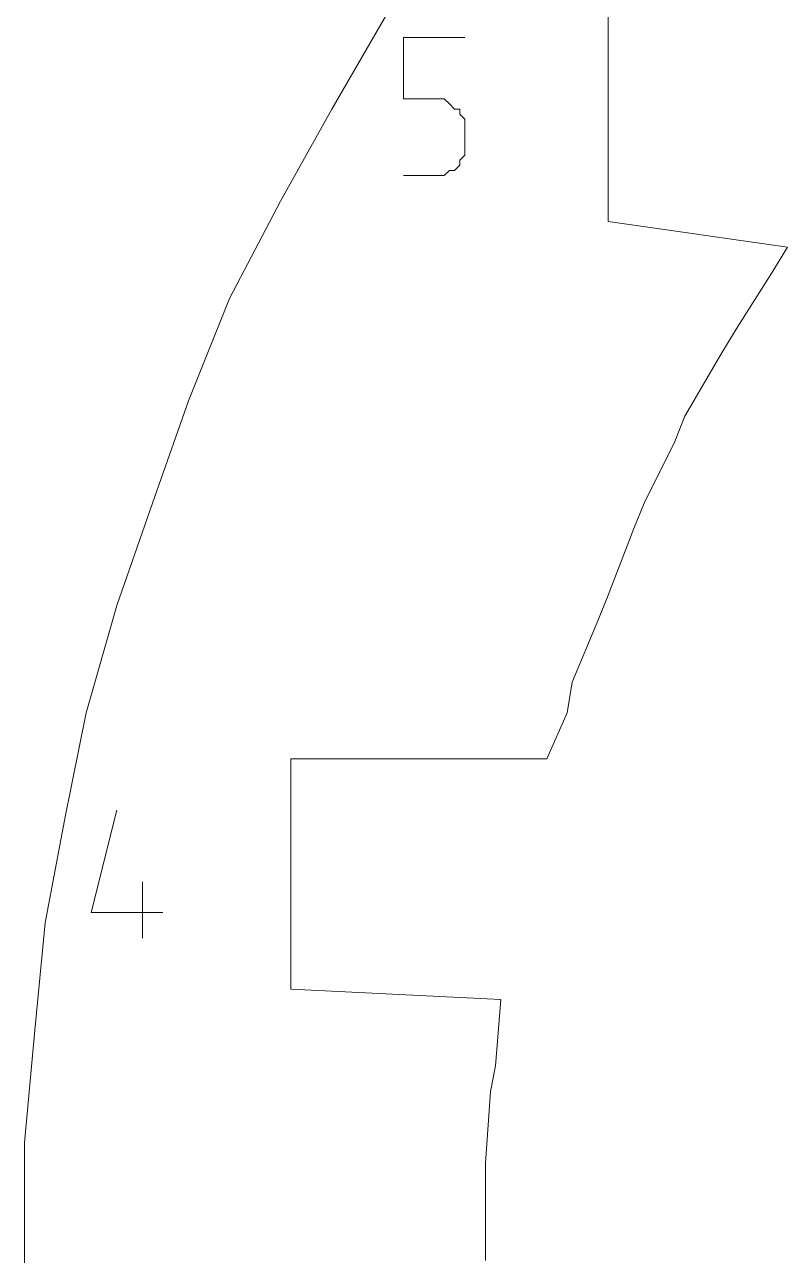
# Model space of a CAD drawing. Header units: centimetres. Extents: x -10.4 to 10.4, y -10.8 to 7.6.
# Drawn here: x 0.091 to 0.934, y -8.209 to -6.848 of the extents above; entities that cross this region are included whole.
import ezdxf
from ezdxf.lldxf.tags import DXFTag

# ---------------------------------------------------------------- set-up
doc = ezdxf.new("R2010")
doc.units = ezdxf.units.CM
doc.header["$MEASUREMENT"] = 0
doc.layers.add('layer 1', color=7, linetype='Continuous')
tags = doc.linetypes.add('New Line1230', pattern=[0.2, 0.1, -0.1]).pattern_tags.tags
tags[6:7] = [DXFTag(74, 4), DXFTag(75, 0), DXFTag(340, '0'), DXFTag(46, 1.0), DXFTag(50, 0.0), DXFTag(44, 0.0), DXFTag(45, 0.0)]
tags[4:5] = [DXFTag(74, 4), DXFTag(75, 0), DXFTag(340, '0'), DXFTag(46, 1.0), DXFTag(50, 0.0), DXFTag(44, 0.0), DXFTag(45, 0.0)]
tags = doc.linetypes.add('New Line1231', pattern=[0.2, 0.1, -0.1]).pattern_tags.tags
tags[6:7] = [DXFTag(74, 4), DXFTag(75, 0), DXFTag(340, '0'), DXFTag(46, 1.0), DXFTag(50, 0.0), DXFTag(44, 0.0), DXFTag(45, 0.0)]
tags[4:5] = [DXFTag(74, 4), DXFTag(75, 0), DXFTag(340, '0'), DXFTag(46, 1.0), DXFTag(50, 0.0), DXFTag(44, 0.0), DXFTag(45, 0.0)]
tags = doc.linetypes.add('New Line1232', pattern=[0.2, 0.1, -0.1]).pattern_tags.tags
tags[6:7] = [DXFTag(74, 4), DXFTag(75, 0), DXFTag(340, '0'), DXFTag(46, 1.0), DXFTag(50, 0.0), DXFTag(44, 0.0), DXFTag(45, 0.0)]
tags[4:5] = [DXFTag(74, 4), DXFTag(75, 0), DXFTag(340, '0'), DXFTag(46, 1.0), DXFTag(50, 0.0), DXFTag(44, 0.0), DXFTag(45, 0.0)]
tags = doc.linetypes.add('New Line1233', pattern=[0.2, 0.1, -0.1]).pattern_tags.tags
tags[6:7] = [DXFTag(74, 4), DXFTag(75, 0), DXFTag(340, '0'), DXFTag(46, 1.0), DXFTag(50, 0.0), DXFTag(44, 0.0), DXFTag(45, 0.0)]
tags[4:5] = [DXFTag(74, 4), DXFTag(75, 0), DXFTag(340, '0'), DXFTag(46, 1.0), DXFTag(50, 0.0), DXFTag(44, 0.0), DXFTag(45, 0.0)]
tags = doc.linetypes.add('New Line1234', pattern=[0.2, 0.1, -0.1]).pattern_tags.tags
tags[6:7] = [DXFTag(74, 4), DXFTag(75, 0), DXFTag(340, '0'), DXFTag(46, 1.0), DXFTag(50, 0.0), DXFTag(44, 0.0), DXFTag(45, 0.0)]
tags[4:5] = [DXFTag(74, 4), DXFTag(75, 0), DXFTag(340, '0'), DXFTag(46, 1.0), DXFTag(50, 0.0), DXFTag(44, 0.0), DXFTag(45, 0.0)]
tags = doc.linetypes.add('New Line1235', pattern=[0.2, 0.1, -0.1]).pattern_tags.tags
tags[6:7] = [DXFTag(74, 4), DXFTag(75, 0), DXFTag(340, '0'), DXFTag(46, 1.0), DXFTag(50, 0.0), DXFTag(44, 0.0), DXFTag(45, 0.0)]
tags[4:5] = [DXFTag(74, 4), DXFTag(75, 0), DXFTag(340, '0'), DXFTag(46, 1.0), DXFTag(50, 0.0), DXFTag(44, 0.0), DXFTag(45, 0.0)]
tags = doc.linetypes.add('New Line1236', pattern=[0.2, 0.1, -0.1]).pattern_tags.tags
tags[6:7] = [DXFTag(74, 4), DXFTag(75, 0), DXFTag(340, '0'), DXFTag(46, 1.0), DXFTag(50, 0.0), DXFTag(44, 0.0), DXFTag(45, 0.0)]
tags[4:5] = [DXFTag(74, 4), DXFTag(75, 0), DXFTag(340, '0'), DXFTag(46, 1.0), DXFTag(50, 0.0), DXFTag(44, 0.0), DXFTag(45, 0.0)]
tags = doc.linetypes.add('New Line1237', pattern=[0.2, 0.1, -0.1]).pattern_tags.tags
tags[6:7] = [DXFTag(74, 4), DXFTag(75, 0), DXFTag(340, '0'), DXFTag(46, 1.0), DXFTag(50, 0.0), DXFTag(44, 0.0), DXFTag(45, 0.0)]
tags[4:5] = [DXFTag(74, 4), DXFTag(75, 0), DXFTag(340, '0'), DXFTag(46, 1.0), DXFTag(50, 0.0), DXFTag(44, 0.0), DXFTag(45, 0.0)]
tags = doc.linetypes.add('New Line1238', pattern=[0.2, 0.1, -0.1]).pattern_tags.tags
tags[6:7] = [DXFTag(74, 4), DXFTag(75, 0), DXFTag(340, '0'), DXFTag(46, 1.0), DXFTag(50, 0.0), DXFTag(44, 0.0), DXFTag(45, 0.0)]
tags[4:5] = [DXFTag(74, 4), DXFTag(75, 0), DXFTag(340, '0'), DXFTag(46, 1.0), DXFTag(50, 0.0), DXFTag(44, 0.0), DXFTag(45, 0.0)]
tags = doc.linetypes.add('New Line1239', pattern=[0.2, 0.1, -0.1]).pattern_tags.tags
tags[6:7] = [DXFTag(74, 4), DXFTag(75, 0), DXFTag(340, '0'), DXFTag(46, 1.0), DXFTag(50, 0.0), DXFTag(44, 0.0), DXFTag(45, 0.0)]
tags[4:5] = [DXFTag(74, 4), DXFTag(75, 0), DXFTag(340, '0'), DXFTag(46, 1.0), DXFTag(50, 0.0), DXFTag(44, 0.0), DXFTag(45, 0.0)]
tags = doc.linetypes.add('New Line1240', pattern=[0.2, 0.1, -0.1]).pattern_tags.tags
tags[6:7] = [DXFTag(74, 4), DXFTag(75, 0), DXFTag(340, '0'), DXFTag(46, 1.0), DXFTag(50, 0.0), DXFTag(44, 0.0), DXFTag(45, 0.0)]
tags[4:5] = [DXFTag(74, 4), DXFTag(75, 0), DXFTag(340, '0'), DXFTag(46, 1.0), DXFTag(50, 0.0), DXFTag(44, 0.0), DXFTag(45, 0.0)]
tags = doc.linetypes.add('New Line1241', pattern=[0.2, 0.1, -0.1]).pattern_tags.tags
tags[6:7] = [DXFTag(74, 4), DXFTag(75, 0), DXFTag(340, '0'), DXFTag(46, 1.0), DXFTag(50, 0.0), DXFTag(44, 0.0), DXFTag(45, 0.0)]
tags[4:5] = [DXFTag(74, 4), DXFTag(75, 0), DXFTag(340, '0'), DXFTag(46, 1.0), DXFTag(50, 0.0), DXFTag(44, 0.0), DXFTag(45, 0.0)]
tags = doc.linetypes.add('New Line1242', pattern=[0.2, 0.1, -0.1]).pattern_tags.tags
tags[6:7] = [DXFTag(74, 4), DXFTag(75, 0), DXFTag(340, '0'), DXFTag(46, 1.0), DXFTag(50, 0.0), DXFTag(44, 0.0), DXFTag(45, 0.0)]
tags[4:5] = [DXFTag(74, 4), DXFTag(75, 0), DXFTag(340, '0'), DXFTag(46, 1.0), DXFTag(50, 0.0), DXFTag(44, 0.0), DXFTag(45, 0.0)]
tags = doc.linetypes.add('New Line1243', pattern=[0.2, 0.1, -0.1]).pattern_tags.tags
tags[6:7] = [DXFTag(74, 4), DXFTag(75, 0), DXFTag(340, '0'), DXFTag(46, 1.0), DXFTag(50, 0.0), DXFTag(44, 0.0), DXFTag(45, 0.0)]
tags[4:5] = [DXFTag(74, 4), DXFTag(75, 0), DXFTag(340, '0'), DXFTag(46, 1.0), DXFTag(50, 0.0), DXFTag(44, 0.0), DXFTag(45, 0.0)]
tags = doc.linetypes.add('New Line1244', pattern=[0.2, 0.1, -0.1]).pattern_tags.tags
tags[6:7] = [DXFTag(74, 4), DXFTag(75, 0), DXFTag(340, '0'), DXFTag(46, 1.0), DXFTag(50, 0.0), DXFTag(44, 0.0), DXFTag(45, 0.0)]
tags[4:5] = [DXFTag(74, 4), DXFTag(75, 0), DXFTag(340, '0'), DXFTag(46, 1.0), DXFTag(50, 0.0), DXFTag(44, 0.0), DXFTag(45, 0.0)]
tags = doc.linetypes.add('New Line1245', pattern=[0.2, 0.1, -0.1]).pattern_tags.tags
tags[6:7] = [DXFTag(74, 4), DXFTag(75, 0), DXFTag(340, '0'), DXFTag(46, 1.0), DXFTag(50, 0.0), DXFTag(44, 0.0), DXFTag(45, 0.0)]
tags[4:5] = [DXFTag(74, 4), DXFTag(75, 0), DXFTag(340, '0'), DXFTag(46, 1.0), DXFTag(50, 0.0), DXFTag(44, 0.0), DXFTag(45, 0.0)]
tags = doc.linetypes.add('New Line1246', pattern=[0.2, 0.1, -0.1]).pattern_tags.tags
tags[6:7] = [DXFTag(74, 4), DXFTag(75, 0), DXFTag(340, '0'), DXFTag(46, 1.0), DXFTag(50, 0.0), DXFTag(44, 0.0), DXFTag(45, 0.0)]
tags[4:5] = [DXFTag(74, 4), DXFTag(75, 0), DXFTag(340, '0'), DXFTag(46, 1.0), DXFTag(50, 0.0), DXFTag(44, 0.0), DXFTag(45, 0.0)]
tags = doc.linetypes.add('New Line1247', pattern=[0.2, 0.1, -0.1]).pattern_tags.tags
tags[6:7] = [DXFTag(74, 4), DXFTag(75, 0), DXFTag(340, '0'), DXFTag(46, 1.0), DXFTag(50, 0.0), DXFTag(44, 0.0), DXFTag(45, 0.0)]
tags[4:5] = [DXFTag(74, 4), DXFTag(75, 0), DXFTag(340, '0'), DXFTag(46, 1.0), DXFTag(50, 0.0), DXFTag(44, 0.0), DXFTag(45, 0.0)]
tags = doc.linetypes.add('New Line1248', pattern=[0.2, 0.1, -0.1]).pattern_tags.tags
tags[6:7] = [DXFTag(74, 4), DXFTag(75, 0), DXFTag(340, '0'), DXFTag(46, 1.0), DXFTag(50, 0.0), DXFTag(44, 0.0), DXFTag(45, 0.0)]
tags[4:5] = [DXFTag(74, 4), DXFTag(75, 0), DXFTag(340, '0'), DXFTag(46, 1.0), DXFTag(50, 0.0), DXFTag(44, 0.0), DXFTag(45, 0.0)]
tags = doc.linetypes.add('New Line1249', pattern=[0.2, 0.1, -0.1]).pattern_tags.tags
tags[6:7] = [DXFTag(74, 4), DXFTag(75, 0), DXFTag(340, '0'), DXFTag(46, 1.0), DXFTag(50, 0.0), DXFTag(44, 0.0), DXFTag(45, 0.0)]
tags[4:5] = [DXFTag(74, 4), DXFTag(75, 0), DXFTag(340, '0'), DXFTag(46, 1.0), DXFTag(50, 0.0), DXFTag(44, 0.0), DXFTag(45, 0.0)]
tags = doc.linetypes.add('New Line1250', pattern=[0.2, 0.1, -0.1]).pattern_tags.tags
tags[6:7] = [DXFTag(74, 4), DXFTag(75, 0), DXFTag(340, '0'), DXFTag(46, 1.0), DXFTag(50, 0.0), DXFTag(44, 0.0), DXFTag(45, 0.0)]
tags[4:5] = [DXFTag(74, 4), DXFTag(75, 0), DXFTag(340, '0'), DXFTag(46, 1.0), DXFTag(50, 0.0), DXFTag(44, 0.0), DXFTag(45, 0.0)]
tags = doc.linetypes.add('New Line1251', pattern=[0.2, 0.1, -0.1]).pattern_tags.tags
tags[6:7] = [DXFTag(74, 4), DXFTag(75, 0), DXFTag(340, '0'), DXFTag(46, 1.0), DXFTag(50, 0.0), DXFTag(44, 0.0), DXFTag(45, 0.0)]
tags[4:5] = [DXFTag(74, 4), DXFTag(75, 0), DXFTag(340, '0'), DXFTag(46, 1.0), DXFTag(50, 0.0), DXFTag(44, 0.0), DXFTag(45, 0.0)]
tags = doc.linetypes.add('New Line1318', pattern=[0.2, 0.1, -0.1]).pattern_tags.tags
tags[6:7] = [DXFTag(74, 4), DXFTag(75, 0), DXFTag(340, '0'), DXFTag(46, 1.0), DXFTag(50, 0.0), DXFTag(44, 0.0), DXFTag(45, 0.0)]
tags[4:5] = [DXFTag(74, 4), DXFTag(75, 0), DXFTag(340, '0'), DXFTag(46, 1.0), DXFTag(50, 0.0), DXFTag(44, 0.0), DXFTag(45, 0.0)]
tags = doc.linetypes.add('New Line1319', pattern=[0.2, 0.1, -0.1]).pattern_tags.tags
tags[6:7] = [DXFTag(74, 4), DXFTag(75, 0), DXFTag(340, '0'), DXFTag(46, 1.0), DXFTag(50, 0.0), DXFTag(44, 0.0), DXFTag(45, 0.0)]
tags[4:5] = [DXFTag(74, 4), DXFTag(75, 0), DXFTag(340, '0'), DXFTag(46, 1.0), DXFTag(50, 0.0), DXFTag(44, 0.0), DXFTag(45, 0.0)]
tags = doc.linetypes.add('New Line1320', pattern=[0.2, 0.1, -0.1]).pattern_tags.tags
tags[6:7] = [DXFTag(74, 4), DXFTag(75, 0), DXFTag(340, '0'), DXFTag(46, 1.0), DXFTag(50, 0.0), DXFTag(44, 0.0), DXFTag(45, 0.0)]
tags[4:5] = [DXFTag(74, 4), DXFTag(75, 0), DXFTag(340, '0'), DXFTag(46, 1.0), DXFTag(50, 0.0), DXFTag(44, 0.0), DXFTag(45, 0.0)]
tags = doc.linetypes.add('New Line1321', pattern=[0.2, 0.1, -0.1]).pattern_tags.tags
tags[6:7] = [DXFTag(74, 4), DXFTag(75, 0), DXFTag(340, '0'), DXFTag(46, 1.0), DXFTag(50, 0.0), DXFTag(44, 0.0), DXFTag(45, 0.0)]
tags[4:5] = [DXFTag(74, 4), DXFTag(75, 0), DXFTag(340, '0'), DXFTag(46, 1.0), DXFTag(50, 0.0), DXFTag(44, 0.0), DXFTag(45, 0.0)]
tags = doc.linetypes.add('New Line1322', pattern=[0.2, 0.1, -0.1]).pattern_tags.tags
tags[6:7] = [DXFTag(74, 4), DXFTag(75, 0), DXFTag(340, '0'), DXFTag(46, 1.0), DXFTag(50, 0.0), DXFTag(44, 0.0), DXFTag(45, 0.0)]
tags[4:5] = [DXFTag(74, 4), DXFTag(75, 0), DXFTag(340, '0'), DXFTag(46, 1.0), DXFTag(50, 0.0), DXFTag(44, 0.0), DXFTag(45, 0.0)]
tags = doc.linetypes.add('New Line1323', pattern=[0.2, 0.1, -0.1]).pattern_tags.tags
tags[6:7] = [DXFTag(74, 4), DXFTag(75, 0), DXFTag(340, '0'), DXFTag(46, 1.0), DXFTag(50, 0.0), DXFTag(44, 0.0), DXFTag(45, 0.0)]
tags[4:5] = [DXFTag(74, 4), DXFTag(75, 0), DXFTag(340, '0'), DXFTag(46, 1.0), DXFTag(50, 0.0), DXFTag(44, 0.0), DXFTag(45, 0.0)]
tags = doc.linetypes.add('New Line1324', pattern=[0.2, 0.1, -0.1]).pattern_tags.tags
tags[6:7] = [DXFTag(74, 4), DXFTag(75, 0), DXFTag(340, '0'), DXFTag(46, 1.0), DXFTag(50, 0.0), DXFTag(44, 0.0), DXFTag(45, 0.0)]
tags[4:5] = [DXFTag(74, 4), DXFTag(75, 0), DXFTag(340, '0'), DXFTag(46, 1.0), DXFTag(50, 0.0), DXFTag(44, 0.0), DXFTag(45, 0.0)]
tags = doc.linetypes.add('New Line1325', pattern=[0.2, 0.1, -0.1]).pattern_tags.tags
tags[6:7] = [DXFTag(74, 4), DXFTag(75, 0), DXFTag(340, '0'), DXFTag(46, 1.0), DXFTag(50, 0.0), DXFTag(44, 0.0), DXFTag(45, 0.0)]
tags[4:5] = [DXFTag(74, 4), DXFTag(75, 0), DXFTag(340, '0'), DXFTag(46, 1.0), DXFTag(50, 0.0), DXFTag(44, 0.0), DXFTag(45, 0.0)]
tags = doc.linetypes.add('New Line1326', pattern=[0.2, 0.1, -0.1]).pattern_tags.tags
tags[6:7] = [DXFTag(74, 4), DXFTag(75, 0), DXFTag(340, '0'), DXFTag(46, 1.0), DXFTag(50, 0.0), DXFTag(44, 0.0), DXFTag(45, 0.0)]
tags[4:5] = [DXFTag(74, 4), DXFTag(75, 0), DXFTag(340, '0'), DXFTag(46, 1.0), DXFTag(50, 0.0), DXFTag(44, 0.0), DXFTag(45, 0.0)]
tags = doc.linetypes.add('New Line1327', pattern=[0.2, 0.1, -0.1]).pattern_tags.tags
tags[6:7] = [DXFTag(74, 4), DXFTag(75, 0), DXFTag(340, '0'), DXFTag(46, 1.0), DXFTag(50, 0.0), DXFTag(44, 0.0), DXFTag(45, 0.0)]
tags[4:5] = [DXFTag(74, 4), DXFTag(75, 0), DXFTag(340, '0'), DXFTag(46, 1.0), DXFTag(50, 0.0), DXFTag(44, 0.0), DXFTag(45, 0.0)]
tags = doc.linetypes.add('New Line1328', pattern=[0.2, 0.1, -0.1]).pattern_tags.tags
tags[6:7] = [DXFTag(74, 4), DXFTag(75, 0), DXFTag(340, '0'), DXFTag(46, 1.0), DXFTag(50, 0.0), DXFTag(44, 0.0), DXFTag(45, 0.0)]
tags[4:5] = [DXFTag(74, 4), DXFTag(75, 0), DXFTag(340, '0'), DXFTag(46, 1.0), DXFTag(50, 0.0), DXFTag(44, 0.0), DXFTag(45, 0.0)]
tags = doc.linetypes.add('New Line1329', pattern=[0.2, 0.1, -0.1]).pattern_tags.tags
tags[6:7] = [DXFTag(74, 4), DXFTag(75, 0), DXFTag(340, '0'), DXFTag(46, 1.0), DXFTag(50, 0.0), DXFTag(44, 0.0), DXFTag(45, 0.0)]
tags[4:5] = [DXFTag(74, 4), DXFTag(75, 0), DXFTag(340, '0'), DXFTag(46, 1.0), DXFTag(50, 0.0), DXFTag(44, 0.0), DXFTag(45, 0.0)]
tags = doc.linetypes.add('New Line1330', pattern=[0.2, 0.1, -0.1]).pattern_tags.tags
tags[6:7] = [DXFTag(74, 4), DXFTag(75, 0), DXFTag(340, '0'), DXFTag(46, 1.0), DXFTag(50, 0.0), DXFTag(44, 0.0), DXFTag(45, 0.0)]
tags[4:5] = [DXFTag(74, 4), DXFTag(75, 0), DXFTag(340, '0'), DXFTag(46, 1.0), DXFTag(50, 0.0), DXFTag(44, 0.0), DXFTag(45, 0.0)]

msp = doc.modelspace()

# ---------------------------------------------------------------- linework, layer by layer
at = {"layer": 'layer 1', "color": 5, "linetype": 'New Line1251', "lineweight": 9}
msp.add_open_spline([(0.73643, -7.06591), (0.73643, -7.06591), (0.73643, -6.81128), (0.73643, -6.81128)], degree=3, dxfattribs=at)
at = {"layer": 'layer 1', "color": 5, "linetype": 'New Line1318', "lineweight": 9}
msp.add_open_spline([(0.49318, -6.83403), (0.49318, -6.83403), (0.43091, -6.94151), (0.43091, -6.94151)], degree=3, dxfattribs=at)
at = {"layer": 'layer 1', "color": 1, "lineweight": 20}
for points in [[(0.51009, -6.93013), (0.51009, -6.93013), (0.51009, -6.86232), (0.51009, -6.86232)], [(0.51009, -6.86232), (0.51009, -6.86232), (0.57806, -6.86232), (0.57806, -6.86232)], [(0.54408, -6.93013), (0.54408, -6.93013), (0.51009, -6.93013), (0.51009, -6.93013)], [(0.54976, -6.93013), (0.54976, -6.93013), (0.54408, -6.93013), (0.54408, -6.93013)], [(0.55531, -6.93013), (0.55531, -6.93013), (0.54976, -6.93013), (0.54976, -6.93013)], [(0.561, -6.93582), (0.561, -6.93582), (0.55531, -6.93013), (0.55531, -6.93013)], [(0.56668, -6.94151), (0.56668, -6.94151), (0.561, -6.93582), (0.561, -6.93582)], [(0.57237, -6.94151), (0.57237, -6.94151), (0.56668, -6.94151), (0.56668, -6.94151)], [(0.57237, -6.94706), (0.57237, -6.94706), (0.57237, -6.94151), (0.57237, -6.94151)], [(0.57806, -6.95274), (0.57806, -6.95274), (0.57237, -6.94706), (0.57237, -6.94706)], [(0.57806, -6.95843), (0.57806, -6.95843), (0.57806, -6.95274), (0.57806, -6.95274)], [(0.57806, -6.96412), (0.57806, -6.96412), (0.57806, -6.95843), (0.57806, -6.95843)], [(0.57806, -6.98103), (0.57806, -6.98103), (0.57806, -6.96412), (0.57806, -6.96412)], [(0.57806, -6.96412), (0.57806, -6.96412), (0.57806, -6.96412), (0.57806, -6.96412)], [(0.57237, -6.99811), (0.57237, -6.99811), (0.57806, -6.99242), (0.57806, -6.99242)], [(0.57806, -6.98673), (0.57806, -6.98673), (0.57806, -6.98103), (0.57806, -6.98103)], [(0.57806, -6.99242), (0.57806, -6.99242), (0.57806, -6.98673), (0.57806, -6.98673)], [(0.56668, -7.00933), (0.56668, -7.00933), (0.57237, -7.00364), (0.57237, -7.00364)], [(0.57237, -7.00364), (0.57237, -7.00364), (0.57237, -6.99811), (0.57237, -6.99811)], [(0.51009, -7.01502), (0.51009, -7.01502), (0.54408, -7.01502), (0.54408, -7.01502)], [(0.54408, -7.01502), (0.54408, -7.01502), (0.54408, -7.01502), (0.54408, -7.01502)], [(0.54408, -7.01502), (0.54408, -7.01502), (0.54976, -7.01502), (0.54976, -7.01502)], [(0.54976, -7.01502), (0.54976, -7.01502), (0.55531, -7.01502), (0.55531, -7.01502)], [(0.55531, -7.01502), (0.55531, -7.01502), (0.561, -7.00933), (0.561, -7.00933)], [(0.561, -7.00933), (0.561, -7.00933), (0.56668, -7.00933), (0.56668, -7.00933)], [(0.16504, -7.82982), (0.16504, -7.82982), (0.19333, -7.71666), (0.19333, -7.71666)], [(0.22163, -7.85812), (0.22163, -7.85812), (0.22163, -7.79584), (0.22163, -7.79584)], [(0.24423, -7.82982), (0.24423, -7.82982), (0.16504, -7.82982), (0.16504, -7.82982)]]:
    msp.add_open_spline(points, degree=3, dxfattribs=at)
at = {"layer": 'layer 1', "color": 5, "linetype": 'New Line1319', "lineweight": 9}
msp.add_open_spline([(0.43091, -6.94151), (0.43091, -6.94151), (0.37431, -7.04331), (0.37431, -7.04331)], degree=3, dxfattribs=at)
at = {"layer": 'layer 1', "color": 5, "linetype": 'New Line1320', "lineweight": 9}
msp.add_open_spline([(0.37431, -7.04331), (0.37431, -7.04331), (0.31773, -7.15079), (0.31773, -7.15079)], degree=3, dxfattribs=at)
at = {"layer": 'layer 1', "color": 5, "linetype": 'New Line1250', "lineweight": 9}
msp.add_open_spline([(0.93449, -7.09421), (0.93449, -7.09421), (0.73643, -7.06591), (0.73643, -7.06591)], degree=3, dxfattribs=at)
at = {"layer": 'layer 1', "color": 5, "linetype": 'New Line1249', "lineweight": 9}
msp.add_open_spline([(0.91743, -7.12251), (0.91743, -7.12251), (0.93449, -7.09421), (0.93449, -7.09421)], degree=3, dxfattribs=at)
at = {"layer": 'layer 1', "color": 5, "linetype": 'New Line1248', "lineweight": 9}
msp.add_open_spline([(0.8779, -7.18478), (0.8779, -7.18478), (0.91743, -7.12251), (0.91743, -7.12251)], degree=3, dxfattribs=at)
at = {"layer": 'layer 1', "color": 5, "linetype": 'New Line1321', "lineweight": 9}
msp.add_open_spline([(0.31773, -7.15079), (0.31773, -7.15079), (0.27252, -7.26397), (0.27252, -7.26397)], degree=3, dxfattribs=at)
at = {"layer": 'layer 1', "color": 5, "linetype": 'New Line1247', "lineweight": 9}
msp.add_open_spline([(0.86083, -7.21306), (0.86083, -7.21306), (0.8779, -7.18478), (0.8779, -7.18478)], degree=3, dxfattribs=at)
at = {"layer": 'layer 1', "color": 5, "linetype": 'New Line1246', "lineweight": 9}
msp.add_open_spline([(0.82131, -7.28088), (0.82131, -7.28088), (0.86083, -7.21306), (0.86083, -7.21306)], degree=3, dxfattribs=at)
at = {"layer": 'layer 1', "color": 5, "linetype": 'New Line1322', "lineweight": 9}
msp.add_open_spline([(0.27252, -7.26397), (0.27252, -7.26397), (0.23285, -7.37713), (0.23285, -7.37713)], degree=3, dxfattribs=at)
at = {"layer": 'layer 1', "color": 5, "linetype": 'New Line1245', "lineweight": 9}
msp.add_open_spline([(0.80994, -7.30918), (0.80994, -7.30918), (0.82131, -7.28088), (0.82131, -7.28088)], degree=3, dxfattribs=at)
at = {"layer": 'layer 1', "color": 5, "linetype": 'New Line1244', "lineweight": 9}
msp.add_open_spline([(0.77611, -7.37713), (0.77611, -7.37713), (0.80994, -7.30918), (0.80994, -7.30918)], degree=3, dxfattribs=at)
at = {"layer": 'layer 1', "color": 5, "linetype": 'New Line1323', "lineweight": 9}
msp.add_open_spline([(0.23285, -7.37713), (0.23285, -7.37713), (0.19333, -7.49031), (0.19333, -7.49031)], degree=3, dxfattribs=at)
at = {"layer": 'layer 1', "color": 5, "linetype": 'New Line1243', "lineweight": 9}
msp.add_open_spline([(0.76473, -7.40543), (0.76473, -7.40543), (0.77611, -7.37713), (0.77611, -7.37713)], degree=3, dxfattribs=at)
at = {"layer": 'layer 1', "color": 5, "linetype": 'New Line1242', "lineweight": 9}
msp.add_open_spline([(0.73643, -7.47894), (0.73643, -7.47894), (0.76473, -7.40543), (0.76473, -7.40543)], degree=3, dxfattribs=at)
at = {"layer": 'layer 1', "color": 5, "linetype": 'New Line1241', "lineweight": 9}
msp.add_open_spline([(0.72506, -7.50722), (0.72506, -7.50722), (0.73643, -7.47894), (0.73643, -7.47894)], degree=3, dxfattribs=at)
at = {"layer": 'layer 1', "color": 5, "linetype": 'New Line1324', "lineweight": 9}
msp.add_open_spline([(0.19333, -7.49031), (0.19333, -7.49031), (0.15935, -7.60917), (0.15935, -7.60917)], degree=3, dxfattribs=at)
at = {"layer": 'layer 1', "color": 5, "linetype": 'New Line1240', "lineweight": 9}
msp.add_open_spline([(0.69677, -7.57518), (0.69677, -7.57518), (0.72506, -7.50722), (0.72506, -7.50722)], degree=3, dxfattribs=at)
at = {"layer": 'layer 1', "color": 5, "linetype": 'New Line1239', "lineweight": 9}
msp.add_open_spline([(0.69123, -7.60917), (0.69123, -7.60917), (0.69677, -7.57518), (0.69677, -7.57518)], degree=3, dxfattribs=at)
at = {"layer": 'layer 1', "color": 5, "linetype": 'New Line1325', "lineweight": 9}
msp.add_open_spline([(0.15935, -7.60917), (0.15935, -7.60917), (0.13675, -7.72219), (0.13675, -7.72219)], degree=3, dxfattribs=at)
at = {"layer": 'layer 1', "color": 5, "linetype": 'New Line1238', "lineweight": 9}
msp.add_open_spline([(0.66847, -7.66006), (0.66847, -7.66006), (0.69123, -7.60917), (0.69123, -7.60917)], degree=3, dxfattribs=at)
at = {"layer": 'layer 1', "color": 5, "linetype": 'New Line1236', "lineweight": 9}
msp.add_open_spline([(0.38569, -7.9147), (0.38569, -7.9147), (0.38569, -7.66006), (0.38569, -7.66006)], degree=3, dxfattribs=at)
at = {"layer": 'layer 1', "color": 5, "linetype": 'New Line1237', "lineweight": 9}
msp.add_open_spline([(0.38569, -7.66006), (0.38569, -7.66006), (0.66847, -7.66006), (0.66847, -7.66006)], degree=3, dxfattribs=at)
at = {"layer": 'layer 1', "color": 5, "linetype": 'New Line1326', "lineweight": 9}
msp.add_open_spline([(0.13675, -7.72219), (0.13675, -7.72219), (0.114, -7.84106), (0.114, -7.84106)], degree=3, dxfattribs=at)
at = {"layer": 'layer 1', "color": 5, "linetype": 'New Line1327', "lineweight": 9}
msp.add_open_spline([(0.114, -7.84106), (0.114, -7.84106), (0.10276, -7.95991), (0.10276, -7.95991)], degree=3, dxfattribs=at)
at = {"layer": 'layer 1', "color": 5, "linetype": 'New Line1235', "lineweight": 9}
msp.add_open_spline([(0.61758, -7.92593), (0.61758, -7.92593), (0.38569, -7.9147), (0.38569, -7.9147)], degree=3, dxfattribs=at)
at = {"layer": 'layer 1', "color": 5, "linetype": 'New Line1234', "lineweight": 9}
msp.add_open_spline([(0.61189, -7.99943), (0.61189, -7.99943), (0.61758, -7.92593), (0.61758, -7.92593)], degree=3, dxfattribs=at)
at = {"layer": 'layer 1', "color": 5, "linetype": 'New Line1328', "lineweight": 9}
msp.add_open_spline([(0.10276, -7.95991), (0.10276, -7.95991), (0.09139, -8.08431), (0.09139, -8.08431)], degree=3, dxfattribs=at)
at = {"layer": 'layer 1', "color": 5, "linetype": 'New Line1233', "lineweight": 9}
msp.add_open_spline([(0.60635, -8.02773), (0.60635, -8.02773), (0.61189, -7.99943), (0.61189, -7.99943)], degree=3, dxfattribs=at)
at = {"layer": 'layer 1', "color": 5, "linetype": 'New Line1232', "lineweight": 9}
msp.add_open_spline([(0.60066, -8.10706), (0.60066, -8.10706), (0.60635, -8.02773), (0.60635, -8.02773)], degree=3, dxfattribs=at)
at = {"layer": 'layer 1', "color": 5, "linetype": 'New Line1329', "lineweight": 9}
msp.add_open_spline([(0.09139, -8.08431), (0.09139, -8.08431), (0.09139, -8.20318), (0.09139, -8.20318)], degree=3, dxfattribs=at)
at = {"layer": 'layer 1', "color": 5, "linetype": 'New Line1231', "lineweight": 9}
msp.add_open_spline([(0.60066, -8.13536), (0.60066, -8.13536), (0.60066, -8.10706), (0.60066, -8.10706)], degree=3, dxfattribs=at)
at = {"layer": 'layer 1', "color": 5, "linetype": 'New Line1230', "lineweight": 9}
msp.add_open_spline([(0.60066, -8.21455), (0.60066, -8.21455), (0.60066, -8.13536), (0.60066, -8.13536)], degree=3, dxfattribs=at)
at = {"layer": 'layer 1', "color": 5, "linetype": 'New Line1330', "lineweight": 9}
msp.add_open_spline([(0.09139, -8.20318), (0.09139, -8.20318), (0.09139, -8.32203), (0.09139, -8.32203)], degree=3, dxfattribs=at)

doc.saveas('drawing.dxf')
